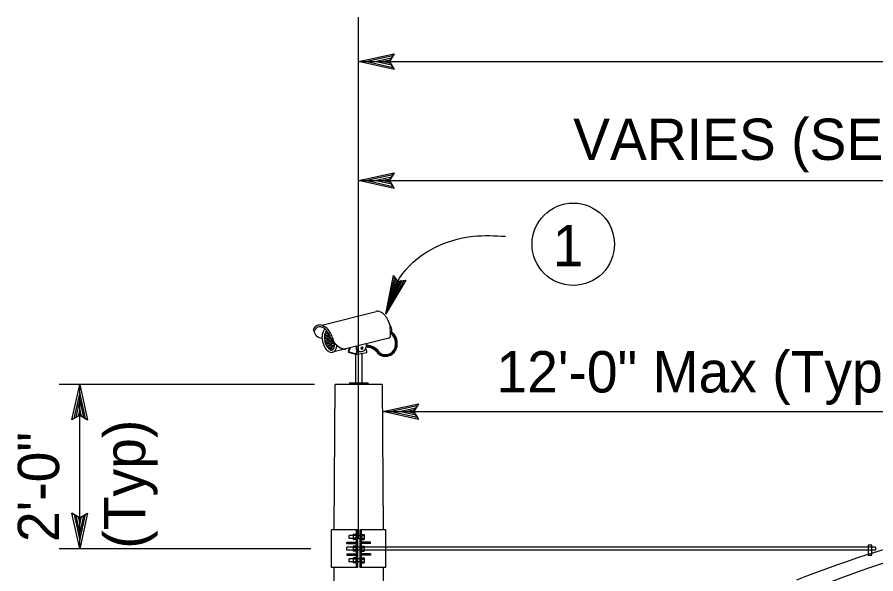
# Model space of a CAD drawing. Extents: x -893 to 867, y -474 to 712.
# Drawn here: x -357.5 to -211.6, y 144.4 to 238.9 of the extents above; entities that cross this region are included whole.
import ezdxf

# ---------------------------------------------------------------- set-up
doc = ezdxf.new("R2010")
doc.units = 0
for name, color, linetype in [('212 Leaders and Dim Lines', 7, 'Continuous'), ('214 Text and Titles', 7, 'Continuous'), ('221 Structural Steel', 7, 'Continuous'), ('226 Not Assigned', 7, 'Continuous'), ('230 Wood', 7, 'Continuous'), ('254 Not Assigned', 7, 'Continuous'), ('60 Nongeo Data', 7, 'Continuous')]:
    doc.layers.add(name, color=color, linetype=linetype)

# ---------------------------------------------------------------- blocks, each defined once
blk = doc.blocks.new('AHT')
at = {"layer": '60 Nongeo Data'}
blk.add_lwpolyline([(-5.9055, 1.3189), (0, 0), (-5.9059, -1.3094), (-5.6957, -0.9602), (-1.3693, -0.0035), (-5.6968, 0.9693), (-5.4886, 0.6205), (-2.7193, 0.002), (-5.4858, -0.6114), (-5.2756, -0.2622), (-4.0791, 0.0031), (-5.2799, 0.2713), (-5.1181, 0), (-5.9059, -1.3094), (-5.1181, 0)], close=True, dxfattribs=at)

msp = doc.modelspace()

# ---------------------------------------------------------------- linework, layer by layer
at = {"layer": '212 Leaders and Dim Lines'}
msp.add_line((-299.52, 160.34), (-299.52, 238.91), dxfattribs=at)
at = {"layer": '214 Text and Titles'}
for p, q in [((-294.91, 188.51), (-293.57, 195.03)), ((-294.91, 188.51), (-293.38, 194.78)), ((-293.18, 194.52), (-294.91, 188.51)), ((-292.99, 194.26), (-294.91, 188.51)), ((-291.53, 194.24), (-294.91, 188.51)), ((-291.84, 194.19), (-294.91, 188.51)), ((-294.91, 188.51), (-292.16, 194.13)), ((-294.91, 188.51), (-292.48, 194.07)), ((-293.18, 194.52), (-293.57, 195.03)), ((-292.79, 194.01), (-293.18, 194.52)), ((-292.16, 194.13), (-292.79, 194.01)), ((-292.16, 194.13), (-291.53, 194.24)), ((-292.79, 194.01), (-294.91, 188.51))]:
    msp.add_line(p, q, dxfattribs=at)
msp.add_circle((-263.05, 200.34), 7, dxfattribs=at)
msp.add_spline([(-294.91, 188.51), (-292.58, 194.56), (-280.01, 201.7), (-274.58, 201.7)], degree=3, dxfattribs=at)
at = {"layer": '221 Structural Steel'}
for p, q in [((-303.66, 151.85), (-303.52, 176.55)), ((-295.52, 176.55), (-303.52, 176.55)), ((-295.52, 176.55), (-295.38, 151.84)), ((-303.89, 109.22), (-303.69, 145.44)), ((-295.35, 145.44), (-295.14, 109.22))]:
    msp.add_line(p, q, dxfattribs=at)
at = {"layer": '226 Not Assigned'}
for p, q in [((-305.8, 186.59), (-296.56, 188.93)), ((-305.31, 185), (-304.71, 185.35)), ((-305.31, 185), (-304.71, 185.35)), ((-305.07, 185.52), (-304.67, 185.29)), ((-305.07, 185.52), (-304.67, 185.29)), ((-305.07, 185.52), (-305.07, 185.52)), ((-304.75, 185.4), (-304.75, 182.77)), ((-304.75, 185.4), (-304.75, 182.77)), ((-304.75, 185.4), (-304.75, 185.4)), ((-304.71, 185.35), (-304.71, 185.35)), ((-294.02, 185.42), (-294.11, 185.48)), ((-293.93, 185.53), (-293.98, 185.58)), ((-305.35, 184.42), (-304.47, 184.92)), ((-305.35, 184.42), (-304.47, 184.92)), ((-305.35, 184.55), (-303.63, 183.56)), ((-305.35, 184.55), (-303.63, 183.56)), ((-305.35, 184.55), (-305.35, 184.55)), ((-305.35, 184.42), (-305.35, 184.42)), ((-305.31, 185), (-305.31, 185)), ((-305.29, 185.08), (-304.28, 184.49)), ((-305.29, 185.08), (-304.28, 184.49)), ((-305.29, 185.08), (-305.29, 185.08)), ((-305.28, 183.94), (-303.63, 182.99)), ((-305.28, 183.94), (-303.63, 182.99)), ((-305.28, 183.94), (-305.28, 183.94)), ((-305.27, 183.9), (-304.27, 184.47)), ((-305.27, 183.9), (-304.27, 184.47)), ((-305.27, 183.9), (-305.27, 183.9)), ((-305.24, 185.25), (-305.24, 183.77)), ((-305.24, 185.25), (-305.24, 183.77)), ((-305.24, 185.25), (-305.24, 185.25)), ((-305.12, 183.42), (-304.04, 184.04)), ((-305.12, 183.42), (-304.04, 184.04)), ((-304.67, 185.29), (-304.67, 185.29)), ((-304.47, 184.92), (-304.47, 184.92)), ((-304.28, 184.49), (-304.28, 184.49)), ((-304.27, 184.47), (-304.27, 184.47)), ((-304.25, 184.43), (-304.25, 182.39)), ((-304.25, 184.43), (-304.25, 182.39)), ((-304.25, 184.43), (-304.25, 184.43)), ((-304.11, 184.09), (-304.11, 184.09)), ((-304.05, 184.04), (-304.05, 184.04)), ((-304.05, 184.04), (-304.05, 184.04)), ((-304.05, 184.04), (-304.05, 184.04)), ((-304.04, 184.04), (-304.04, 184.04)), ((-303.99, 184.19), (-304.02, 184.14)), ((-303.99, 184.19), (-304.02, 184.14)), ((-304.02, 184.14), (-304.02, 184.14)), ((-303.99, 184.19), (-303.99, 184.19)), ((-303.86, 184.18), (-303.99, 184.19)), ((-303.86, 184.18), (-303.99, 184.19)), ((-303.99, 184.19), (-303.99, 184.19)), ((-303.98, 184), (-303.98, 184)), ((-303.94, 183.99), (-303.94, 183.99)), ((-303.84, 184.23), (-303.86, 184.18)), ((-303.84, 184.23), (-303.86, 184.18)), ((-303.86, 184.18), (-303.86, 184.18)), ((-303.86, 184.18), (-303.86, 184.18)), ((-303.84, 184.23), (-303.84, 184.23)), ((-303.84, 184.23), (-303.84, 184.23)), ((-294.41, 184.4), (-301.68, 182.56)), ((-305.24, 183.77), (-305.24, 183.77)), ((-305.12, 183.42), (-305.12, 183.42)), ((-305.03, 183.23), (-303.83, 182.53)), ((-305.03, 183.23), (-303.83, 182.53)), ((-305.03, 183.23), (-305.03, 183.23)), ((-304.89, 182.98), (-303.72, 183.66)), ((-304.89, 182.98), (-303.72, 183.66)), ((-304.89, 182.98), (-304.89, 182.98)), ((-304.75, 182.77), (-304.75, 182.77)), ((-304.58, 182.59), (-303.61, 183.15)), ((-304.58, 182.59), (-303.61, 183.15)), ((-304.58, 182.59), (-304.58, 182.59)), ((-304.25, 182.39), (-304.25, 182.39)), ((-301.68, 182.56), (-303.94, 181.99)), ((-303.83, 182.53), (-303.83, 182.53)), ((-303.76, 183.72), (-303.76, 182.63)), ((-303.76, 183.72), (-303.76, 182.63)), ((-303.76, 183.72), (-303.76, 183.72)), ((-303.76, 182.63), (-303.76, 182.63)), ((-303.72, 183.66), (-303.72, 183.66)), ((-303.63, 183.56), (-303.63, 183.56)), ((-303.63, 182.99), (-303.63, 182.99)), ((-303.61, 183.15), (-303.61, 183.15)), ((-299.94, 183), (-299.94, 182.6)), ((-299.86, 183.02), (-299.86, 182.6)), ((-299.17, 182.67), (-299.08, 182.67)), ((-299.11, 182.82), (-299.02, 182.82)), ((-299.06, 182.54), (-298.97, 182.54)), ((-298.95, 182.85), (-298.85, 182.85)), ((-298.26, 182.99), (-297.89, 182.87)), ((-298.25, 183.43), (-298.25, 182.9)), ((-298.25, 183.29), (-297.8, 183.14)), ((-298.25, 183.14), (-297.84, 183.01)), ((-297.89, 182.87), (-297.85, 182.86)), ((-297.84, 183.01), (-297.82, 183.01)), ((-293.12, 183.23), (-293.12, 183.22)), ((-292.97, 183.22), (-292.97, 183.21)), ((-300.08, 181.64), (-301.16, 181.94)), ((-300.15, 181.74), (-301.07, 181.99)), ((-300.04, 181.64), (-300.04, 176.81)), ((-300.02, 181.64), (-298.11, 181.93)), ((-298.99, 181.8), (-298.99, 176.81)), ((-296.16, 181.73), (-296.08, 181.64)), ((-296.04, 181.81), (-296, 181.77)), ((-301.09, 176.81), (-297.94, 176.81)), ((-301.09, 176.81), (-301.09, 176.55)), ((-297.94, 176.81), (-297.94, 176.55))]:
    msp.add_line(p, q, dxfattribs=at)
msp.add_lwpolyline([(-298.95, 182.85), (-299.11, 182.82), (-299.17, 182.67), (-299.06, 182.54)], dxfattribs=at)
msp.add_lwpolyline([(-298.81, 182.57), (-298.75, 182.72), (-298.85, 182.85), (-299.02, 182.82), (-299.08, 182.67), (-298.97, 182.54)], close=True, dxfattribs=at)
for centre, radius, start, end in [((-296.31, 187.96), 1, 69.2425, 105.1337), ((-296.72, 186.89), 2.14, 44.9205, 69.2425), ((-297.59, 186.02), 3.38, 28.472, 44.9205), ((-299.13, 185.19), 5.12, 15.1337, 28.472), ((-305.22, 184.76), 2.29, 141.025, 152.3231), ((-307.05, 185.89), 0.208, 196.6468, 287.9994), ((-305.65, 185.85), 1.47, 186.4355, 266.6127), ((-306.11, 185.48), 1.15, 105.1337, 141.025), ((-305.22, 184.76), 1.99, 141.025, 152.3231), ((-306.11, 185.48), 0.852, 105.1337, 141.025), ((-306.11, 185.48), 1.15, 69.2425, 105.1337), ((-306.11, 185.48), 0.852, 69.2425, 105.1337), ((-306.51, 184.41), 1.99, 44.9205, 69.2425), ((-306.51, 184.41), 2.29, 44.9205, 69.2425), ((-304.2, 184.81), 1.51, 141.025, 165.347), ((-304.83, 185.32), 0.708, 122.2489, 141.025), ((-304.2, 184.81), 1.12, 141.025, 165.347), ((-307.38, 183.54), 3.23, 40.168, 44.9205), ((-304.83, 185.32), 0.315, 106.6129, 141.025), ((-307.38, 183.54), 3.23, 28.472, 40.168), ((-307.38, 183.54), 3.52, 28.472, 44.9205), ((-294.63, 186.19), 0.589, 41.1109, 42.4495), ((-295.28, 185.72), 1.39, 357.52, 38.1403), ((-307.57, 185.09), 13.46, 358.6399, 6.1152), ((-293.94, 185), 0.673, 102.8666, 104.9042), ((-294.22, 186.21), 0.673, 279.0244, 282.8666), ((-295.63, 183.47), 2.38, 354.247, 50.5396), ((-293.94, 185), 0.673, 96.0023, 102.8666), ((-294.22, 186.21), 0.673, 282.8666, 289.7309), ((-295.63, 183.47), 2.52, 354.247, 50.5396), ((-293.98, 185.31), 0.364, 86.6615, 96.0023), ((-294.11, 185.91), 0.364, 289.7309, 299.0717), ((-293.97, 185.51), 0.164, 67.812, 86.6615), ((-294.02, 185.74), 0.164, 299.0717, 317.9212), ((-295.63, 183.47), 2.67, 354.247, 50.5396), ((-293.91, 185.64), 0.0207, 12.8666, 67.812), ((-293.91, 185.64), 0.0207, 317.9212, 12.8666), ((-303.36, 184.59), 2.39, 165.347, 181.7955), ((-302.13, 184.63), 3.62, 181.7955, 195.1337), ((-303.36, 184.59), 1.99, 165.347, 181.7955), ((-302.13, 184.63), 3.23, 181.7955, 195.1337), ((-308.92, 182.71), 4.97, 18.8705, 28.472), ((-308.92, 182.71), 5.27, 18.8705, 28.472), ((-301.11, 185.64), 3.37, 203.2395, 207.3156), ((-303.89, 184.27), 0.276, 219.2256, 260.6783), ((-303.89, 184.27), 0.276, 219.2256, 260.6783), ((-303.94, 184.13), 0.137, 43.7547, 219.6399), ((-303.94, 184.13), 0.137, 43.7547, 219.6399), ((-303.94, 184.15), 0.148, 223.2521, 254.6511), ((-303.94, 184.15), 0.148, 223.2521, 254.6511), ((-301.11, 185.64), 3.27, 207.2857, 210.1975), ((-301.11, 185.64), 3.23, 206.6281, 251.774), ((-301.11, 185.64), 3.08, 203.2395, 207.3488), ((-301.11, 185.64), 3.27, 210.1975, 220.6532), ((-294.5, 184.78), 0.393, 284.1976, 358.6399), ((-302.13, 184.63), 3.62, 195.1337, 208.472), ((-303.21, 184.04), 2.39, 208.472, 224.9205), ((-302.13, 184.63), 3.23, 195.1337, 208.472), ((-303.21, 184.04), 1.99, 208.472, 224.9205), ((-303.83, 183.43), 1.12, 224.9205, 249.2425), ((-304.11, 182.67), 0.315, 285.1337, 321.025), ((-304.74, 183.18), 1.12, 321.025, 345.347), ((-305.58, 183.4), 1.99, 345.347, 3.0038), ((-301.11, 185.64), 3.27, 220.6532, 250.0777), ((-304.74, 183.18), 1.51, 321.025, 345.347), ((-305.58, 183.4), 2.39, 345.347, 354.873), ((-301.96, 183.3), 0.785, 250.0777, 284.1976), ((-301.87, 183.32), 0.785, 251.774, 284.1976), ((-299.68, 181.93), 1.61, 150.9304, 173.6439), ((-299.6, 181.89), 1.61, 148.1528, 169.8796), ((-299.43, 182.69), 0.519, 189.9608, 200.2589), ((-299.43, 182.69), 0.519, 200.2589, 227.9614), ((-299.35, 182.69), 0.519, 189.9608, 200.2589), ((-299.35, 182.69), 0.519, 200.2589, 227.9614), ((-299.07, 183.01), 0.843, 308.3544, 328.528), ((-298.94, 182.93), 0.687, 328.528, 352.5564), ((-299.72, 181.89), 1.61, 1.5384, 28.4322), ((-298.77, 182.9), 0.519, 352.5564, 0.3437), ((-298.31, 180.36), 2.54, 32.575, 79.6501), ((-298.31, 180.36), 2.69, 32.575, 79.6501), ((-298.31, 180.36), 2.83, 32.575, 79.6501), ((-294.97, 183.31), 2, 236.3784, 357.3958), ((-294.97, 183.31), 1.86, 236.3784, 357.3958), ((-294.97, 183.31), 1.72, 236.3784, 357.3958), ((-303.83, 183.43), 1.51, 224.9205, 249.2425), ((-304.11, 182.67), 0.708, 249.2425, 285.1337), ((-304.11, 182.67), 0.315, 249.2425, 285.1337), ((-304.11, 182.67), 0.708, 285.1337, 321.025), ((-301.12, 182.09), 0.157, 173.6439, 254.7592), ((-301.03, 182.15), 0.157, 169.8796, 254.7592), ((-300.11, 181.89), 0.157, 254.7592, 350.026), ((-300.04, 181.8), 0.157, 254.7592, 352.0559), ((-298.37, 181.59), 1.61, 152.6842, 170.026), ((-298.29, 181.55), 1.61, 153.5347, 172.0559), ((-299.31, 182.81), 0.687, 227.9614, 251.9898), ((-299.24, 182.82), 0.687, 227.9614, 251.9898), ((-299.26, 182.96), 0.843, 251.9898, 272.1634), ((-299.19, 182.96), 0.843, 251.9898, 272.1634), ((-299.27, 183.16), 1.05, 272.1634, 275.9187), ((-299.2, 183.17), 1.05, 272.1634, 290.2589), ((-299.2, 183.17), 1.05, 290.2589, 308.3544)]:
    msp.add_arc(centre, radius, start, end, dxfattribs=at)
at = {"layer": '230 Wood'}
msp.add_line((-296.64, 176.55), (-302.4, 176.55), dxfattribs=at)
at = {"layer": '254 Not Assigned'}
for p, q in [((-299.52, 150.5), (-299.52, 160.34)), ((-304.12, 145.44), (-304.12, 151.84)), ((-299.72, 151.84), (-304.12, 151.84)), ((-299.92, 151.84), (-299.92, 145.44)), ((-299.72, 151.84), (-299.72, 145.44)), ((-299.32, 151.84), (-299.32, 145.44)), ((-294.92, 151.84), (-299.32, 151.84)), ((-299.12, 151.84), (-299.12, 145.44)), ((-294.92, 145.44), (-294.92, 151.84)), ((-301.12, 150.39), (-301.12, 150.89)), ((-300.47, 150.89), (-301.12, 150.89)), ((-300.47, 150.39), (-301.12, 150.39)), ((-300.02, 151.07), (-300.47, 151.07)), ((-300.47, 151.07), (-300.47, 150.21)), ((-300.02, 150.86), (-300.47, 150.86)), ((-300.02, 150.42), (-300.47, 150.42)), ((-300.02, 151.07), (-300.02, 150.21)), ((-299.32, 150.89), (-299.72, 150.89)), ((-299.32, 150.39), (-299.72, 150.39)), ((-299.02, 151.07), (-298.57, 151.07)), ((-299.02, 151.07), (-299.02, 150.21)), ((-299.02, 150.86), (-298.57, 150.86)), ((-299.02, 150.42), (-298.57, 150.42)), ((-298.57, 151.07), (-298.57, 150.21)), ((-301.52, 149.74), (-299.92, 149.74)), ((-301.52, 149.54), (-301.52, 149.74)), ((-301.52, 149.54), (-299.92, 149.54)), ((-301.52, 148.39), (-301.52, 148.89)), ((-300.47, 148.89), (-301.52, 148.89)), ((-300.02, 150.21), (-300.47, 150.21)), ((-300.02, 149.07), (-300.47, 149.07)), ((-300.47, 149.07), (-300.47, 148.21)), ((-300.02, 148.86), (-300.47, 148.86)), ((-300.02, 149.07), (-300.02, 148.21)), ((-299.32, 148.89), (-299.72, 148.89)), ((-297.52, 149.74), (-299.12, 149.74)), ((-297.52, 149.54), (-299.12, 149.54)), ((-299.02, 150.21), (-298.57, 150.21)), ((-299.02, 149.07), (-298.57, 149.07)), ((-299.02, 149.07), (-299.02, 148.21)), ((-299.02, 148.86), (-298.57, 148.86)), ((-298.57, 149.07), (-298.57, 148.21)), ((-211.7, 148.89), (-298.57, 148.89)), ((-297.52, 149.54), (-297.52, 149.74)), ((-211.7, 148.89), (-211.7, 148.39)), ((-300.47, 148.39), (-301.52, 148.39)), ((-301.52, 147.74), (-299.92, 147.74)), ((-301.52, 147.74), (-301.52, 147.54)), ((-301.52, 147.54), (-299.92, 147.54)), ((-300.02, 148.42), (-300.47, 148.42)), ((-300.02, 148.21), (-300.47, 148.21)), ((-299.32, 148.39), (-299.72, 148.39)), ((-297.52, 147.74), (-299.12, 147.74)), ((-297.52, 147.54), (-299.12, 147.54)), ((-299.02, 148.42), (-298.57, 148.42)), ((-299.02, 148.21), (-298.57, 148.21)), ((-211.7, 148.39), (-298.57, 148.39)), ((-297.52, 147.74), (-297.52, 147.54)), ((-300.47, 146.89), (-301.12, 146.89)), ((-301.12, 146.39), (-301.12, 146.89)), ((-300.47, 146.39), (-301.12, 146.39)), ((-300.02, 147.07), (-300.47, 147.07)), ((-300.47, 147.07), (-300.47, 146.21)), ((-300.02, 146.86), (-300.47, 146.86)), ((-300.02, 146.42), (-300.47, 146.42)), ((-300.02, 146.21), (-300.47, 146.21)), ((-300.02, 147.07), (-300.02, 146.21)), ((-299.32, 146.89), (-299.72, 146.89)), ((-299.32, 146.39), (-299.72, 146.39)), ((-299.02, 147.07), (-298.57, 147.07)), ((-299.02, 147.07), (-299.02, 146.21)), ((-299.02, 146.86), (-298.57, 146.86)), ((-299.02, 146.42), (-298.57, 146.42)), ((-299.02, 146.21), (-298.57, 146.21)), ((-298.57, 147.07), (-298.57, 146.21)), ((-299.72, 145.44), (-304.12, 145.44)), ((-294.92, 145.44), (-299.32, 145.44))]:
    msp.add_line(p, q, dxfattribs=at)
for points in [[(-300.02, 150.17), (-299.92, 150.17), (-299.92, 151.11), (-300.02, 151.11)], [(-299.02, 150.17), (-299.12, 150.17), (-299.12, 151.11), (-299.02, 151.11)], [(-300.02, 148.17), (-299.92, 148.17), (-299.92, 149.11), (-300.02, 149.11)], [(-299.02, 148.17), (-299.12, 148.17), (-299.12, 149.11), (-299.02, 149.11)], [(-212.3, 149.21), (-212.91, 149.21), (-212.91, 147.56), (-212.3, 147.56)], [(-300.02, 146.17), (-299.92, 146.17), (-299.92, 147.11), (-300.02, 147.11)], [(-299.02, 146.17), (-299.12, 146.17), (-299.12, 147.11), (-299.02, 147.11)]]:
    msp.add_lwpolyline(points, close=True, dxfattribs=at)
for centre, major_axis, start_param, end_param in [((-155.34, -68.88), (0, 225.54), 0.06693, 0.34596), ((-153.22, -61.94), (0, 217.34), 0.080192, 0.366269)]:
    msp.add_ellipse(centre, major_axis=major_axis, ratio=0.912423, start_param=start_param, end_param=end_param, dxfattribs=at)
at = {"layer": '60 Nongeo Data'}
for p, q in [((-299.52, 231.36), (7.71, 231.36)), ((-299.52, 211.15), (-115.25, 211.15)), ((-307.03, 176.55), (-350.42, 176.55)), ((-346.91, 148.64), (-346.91, 176.55)), ((-295.39, 171.93), (-168.99, 171.93)), ((-307.63, 148.64), (-350.42, 148.64))]:
    msp.add_line(p, q, dxfattribs=at)

# ---------------------------------------------------------------- block references
at = {"layer": '212 Leaders and Dim Lines', "xscale": 1.019854721549637, "yscale": 1.014952630978199, "rotation": 180}
msp.add_blockref('AHT', (-295.39, 171.93), dxfattribs=at)
at = {"layer": '60 Nongeo Data', "xscale": 1.019854721549637, "yscale": 1.014952630978199}
for p, rotation in [((-299.52, 231.36), 180), ((-299.52, 211.15), 180), ((-346.91, 176.55), 90), ((-346.91, 148.64), -90)]:
    msp.add_blockref('AHT', p, dxfattribs=dict(at, rotation=rotation))

# ---------------------------------------------------------------- texts
at = {"layer": '212 Leaders and Dim Lines'}
for s, p in [('VARIES (SEE NOTE 1)', (-263.07, 214.66)), ('12\'-0" Max (Typ)', (-276.1, 175.17))]:
    msp.add_text(s, height=7.02, dxfattribs=at).set_placement(p)
for s, p in [('(Typ)', (-335.79, 148.64)), ('2\'-0"', (-350.42, 149.76))]:
    msp.add_text(s, height=7.02, rotation=90, dxfattribs=at).set_placement(p)
at = {"layer": '214 Text and Titles'}
msp.add_text('1', height=7, dxfattribs=at).set_placement((-266.53, 196.61))

doc.saveas('drawing.dxf')
